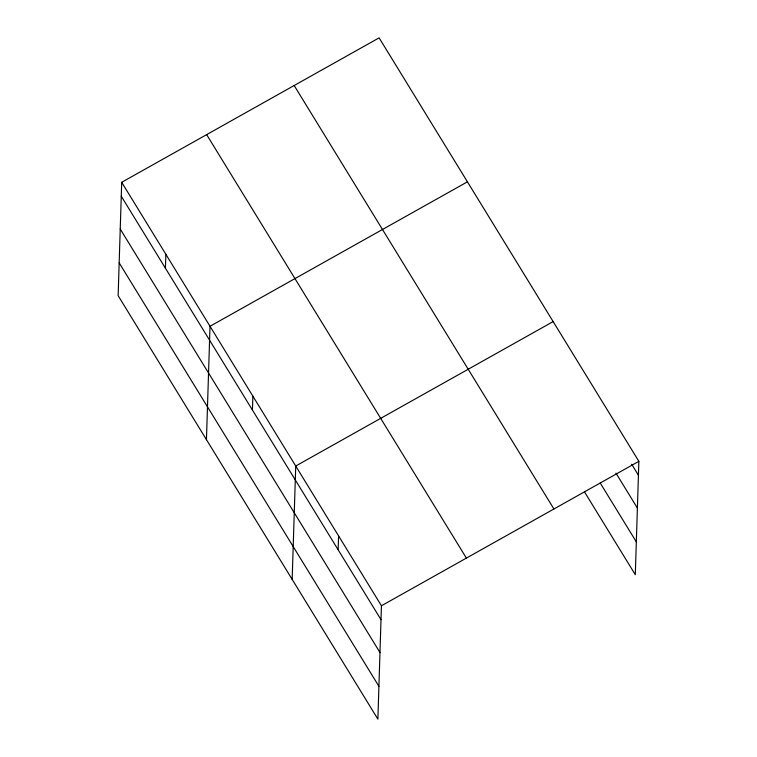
<?xml version="1.0" encoding="UTF-8"?>
<svg xmlns="http://www.w3.org/2000/svg" width="757" height="757" viewBox="0 0 757 757"><rect width="100%" height="100%" fill="white"/><g stroke="black" fill="none" stroke-linecap="round" stroke-linejoin="round"><path stroke-width="1.14" d="M121.697 182.295L118.139 295.675L377.885 719.15L381.443 605.77L121.697 182.295L379.115 37.85L638.861 461.325L635.303 574.705L584.48 491.861M165.423 268.196L165.859 254.286M206.453 439.656L210.011 326.276L467.429 181.831M252.431 410.057L252.866 396.148M292.164 579.398L295.732 466.019L553.149 321.583M338.152 549.8L338.587 535.89M381.443 605.77L638.861 461.325M631.688 464.259L638.425 475.235M615.961 473.125L637.394 508.061M600.206 482.994L636.334 541.88M294.17 85.513L553.916 508.988M206.652 134.623L466.397 558.098M121.262 196.205L381.008 619.68M120.231 229.03L379.976 652.506M119.171 262.849L378.916 686.325"/></g></svg>
